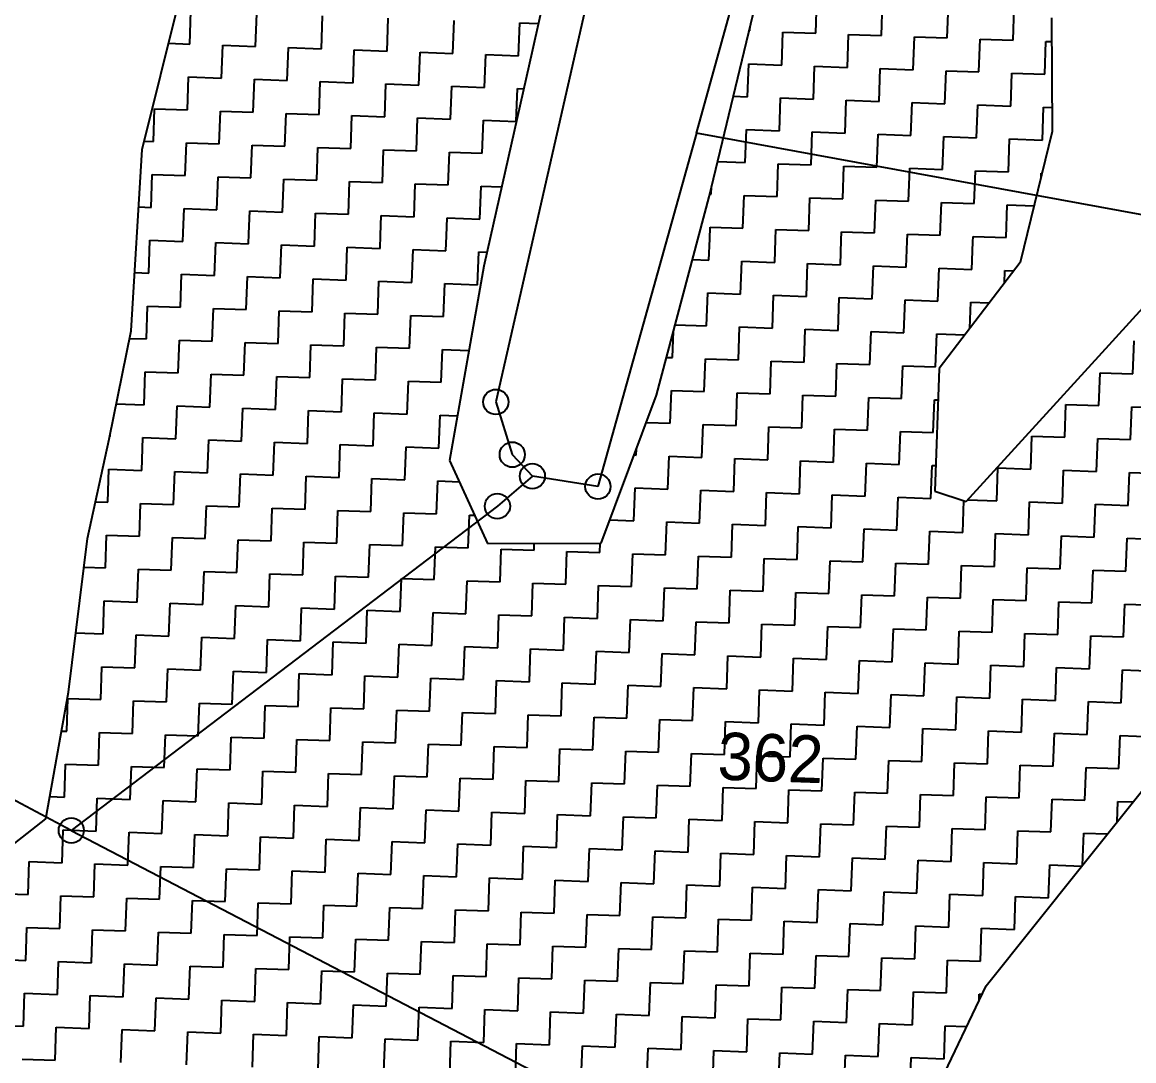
# Model space of a CAD drawing. Header units: metres. Extents: x 287345 to 291891, y 1993918 to 1999987.
# Drawn here: x 287882.8 to 288222.7, y 1998283.8 to 1998601.2 of the extents above; entities that cross this region are included whole.
import ezdxf
from ezdxf.enums import TextEntityAlignment as Align

# ---------------------------------------------------------------- set-up
doc = ezdxf.new("R2010")
doc.units = ezdxf.units.M
doc.header["$MEASUREMENT"] = 0
for name, color, linetype in [('POLY_HATCH', 12, 'Continuous'), ('POLY_PARCEL', 6, 'Continuous'), ('TEXT_PARCEL', 7, 'Continuous')]:
    doc.layers.add(name, color=color, linetype=linetype)
doc.styles.add('TEXT_MAP', font='')
doc.styles.get('TEXT_MAP').set_extended_font_data('Kruti Dev 050')

msp = doc.modelspace()

# ---------------------------------------------------------------- linework, layer by layer
for centre in [(288027.67, 1998485.15), (288032.68, 1998469.04), (288038.82, 1998462.46), (288058.87, 1998459.28), (288028.14, 1998453.28), (287897.85, 1998354.16)]:
    msp.add_circle(centre, 3.85)
at = {"layer": 'POLY_HATCH'}
for p, q in [((288052, 1998650.73), (288038.83, 1998592.83)), ((288092.86, 1998547.84), (288112.42, 1998629.14)), ((287919.49, 1998562.34), (287930.84, 1998607.8)), ((288197.61, 1998602.53), (288197.77, 1998567.78)), ((288038.83, 1998592.83), (288023.98, 1998526.65)), ((288197.77, 1998567.78), (288188.01, 1998527.83)), ((287916.14, 1998506.88), (287919.49, 1998562.34)), ((288076.81, 1998487.27), (288092.86, 1998547.84)), ((288212.03, 1998499.19), (288252.53, 1998543.61)), ((288023.98, 1998526.65), (288013.53, 1998467.27)), ((288188.01, 1998527.83), (288163.23, 1998495.35)), ((287909.41, 1998473.77), (287916.14, 1998506.88)), ((288171.52, 1998454.76), (288212.03, 1998499.19)), ((288163.23, 1998495.35), (288161.9, 1998457.88)), ((288059.91, 1998442.01), (288076.81, 1998487.27)), ((287902.77, 1998443.43), (287909.41, 1998473.77)), ((288013.53, 1998467.27), (288025.15, 1998441.85)), ((288161.9, 1998457.88), (288171.52, 1998454.76)), ((287896.94, 1998396.39), (287902.77, 1998443.43)), ((288025.15, 1998441.85), (288059.91, 1998442.01)), ((287890.01, 1998357.72), (287896.94, 1998396.39)), ((288206.74, 1998343.11), (288235.84, 1998379.6)), ((287871.41, 1998343.1), (287890.01, 1998357.72)), ((288177.64, 1998306.62), (288206.74, 1998343.11)), ((288156.63, 1998262.89), (288177.64, 1998306.62))]:
    msp.add_line(p, q, dxfattribs=at)
at = {"layer": 'POLY_HATCH', "linetype": 'Continuous'}
for p, q in [((287934.09, 1998594.56), (287934.44, 1998604.61)), ((288125.48, 1998597.85), (288125.83, 1998607.91)), ((288145.59, 1998597.14), (288145.94, 1998607.19)), ((288165.69, 1998596.43), (288166.05, 1998606.48)), ((288185.8, 1998595.72), (288186.16, 1998605.77)), ((287954.19, 1998593.84), (287954.55, 1998603.9)), ((287974.3, 1998593.13), (287974.66, 1998603.19)), ((287994.41, 1998592.42), (287994.77, 1998602.48)), ((288014.52, 1998591.71), (288014.88, 1998601.76)), ((288034.63, 1998591), (288034.99, 1998601.05)), ((288034.99, 1998601.05), (288040.66, 1998600.85)), ((288105.06, 1998598.57), (288105.37, 1998598.56)), ((288105.37, 1998598.56), (288105.42, 1998600.06)), ((288115.07, 1998588.15), (288115.42, 1998598.21)), ((288115.42, 1998598.21), (288125.48, 1998597.85)), ((287927.59, 1998594.79), (287934.09, 1998594.56)), ((288135.17, 1998587.44), (288135.53, 1998597.5)), ((288135.53, 1998597.5), (288145.59, 1998597.14)), ((288155.28, 1998586.73), (288155.64, 1998596.78)), ((288155.64, 1998596.78), (288165.69, 1998596.43)), ((288175.39, 1998586.02), (288175.75, 1998596.07)), ((288175.75, 1998596.07), (288185.8, 1998595.72)), ((288195.5, 1998585.31), (288195.86, 1998595.36)), ((288195.86, 1998595.36), (288197.64, 1998595.3)), ((287943.78, 1998584.15), (287944.14, 1998594.2)), ((287944.14, 1998594.2), (287954.19, 1998593.84)), ((287963.89, 1998583.43), (287964.25, 1998593.49)), ((287964.25, 1998593.49), (287974.3, 1998593.13)), ((287984, 1998582.72), (287984.36, 1998592.78)), ((287984.36, 1998592.78), (287994.41, 1998592.42)), ((288004.11, 1998582.01), (288004.47, 1998592.07)), ((288004.47, 1998592.07), (288014.52, 1998591.71)), ((288024.22, 1998581.3), (288024.58, 1998591.35)), ((288024.58, 1998591.35), (288034.63, 1998591)), ((288104.66, 1998578.45), (288105.01, 1998588.51)), ((288105.01, 1998588.51), (288115.07, 1998588.15)), ((288124.76, 1998577.74), (288125.12, 1998587.8)), ((288125.12, 1998587.8), (288135.17, 1998587.44)), ((287933.37, 1998574.45), (287933.73, 1998584.5)), ((287933.73, 1998584.5), (287943.78, 1998584.15)), ((288144.87, 1998577.03), (288145.23, 1998587.08)), ((288145.23, 1998587.08), (288155.28, 1998586.73)), ((288164.98, 1998576.32), (288165.34, 1998586.37)), ((288165.34, 1998586.37), (288175.39, 1998586.02)), ((288185.09, 1998575.61), (288185.45, 1998585.66)), ((288185.45, 1998585.66), (288195.5, 1998585.31)), ((287953.48, 1998573.74), (287953.84, 1998583.79)), ((287953.84, 1998583.79), (287963.89, 1998583.43)), ((287973.59, 1998573.02), (287973.95, 1998583.08)), ((287973.95, 1998583.08), (287984, 1998582.72)), ((287993.7, 1998572.31), (287994.06, 1998582.37)), ((287994.06, 1998582.37), (288004.11, 1998582.01)), ((288013.81, 1998571.6), (288014.17, 1998581.66)), ((288014.17, 1998581.66), (288024.22, 1998581.3)), ((288033.92, 1998570.96), (288034.27, 1998580.94)), ((288034.27, 1998580.94), (288036.15, 1998580.88)), ((288100.26, 1998578.61), (288104.66, 1998578.45)), ((288114.35, 1998568.04), (288114.71, 1998578.1)), ((288114.71, 1998578.1), (288124.76, 1998577.74)), ((288134.46, 1998567.33), (288134.82, 1998577.39)), ((288134.82, 1998577.39), (288144.87, 1998577.03)), ((287922.96, 1998564.75), (287923.32, 1998574.8)), ((287923.32, 1998574.8), (287933.37, 1998574.45)), ((287943.07, 1998564.04), (287943.43, 1998574.09)), ((287943.43, 1998574.09), (287953.48, 1998573.74)), ((288154.57, 1998566.62), (288154.93, 1998576.67)), ((288154.93, 1998576.67), (288164.98, 1998576.32)), ((288174.68, 1998565.91), (288175.04, 1998575.96)), ((288175.04, 1998575.96), (288185.09, 1998575.61)), ((288194.79, 1998565.2), (288195.15, 1998575.25)), ((288195.15, 1998575.25), (288197.74, 1998575.16)), ((287963.18, 1998563.33), (287963.54, 1998573.38)), ((287963.54, 1998573.38), (287973.59, 1998573.02)), ((287983.29, 1998562.61), (287983.65, 1998572.67)), ((287983.65, 1998572.67), (287993.7, 1998572.31)), ((288003.4, 1998561.9), (288003.75, 1998571.96)), ((288003.75, 1998571.96), (288013.81, 1998571.6)), ((288023.51, 1998561.19), (288023.86, 1998571.25)), ((288023.86, 1998571.25), (288033.91, 1998570.89)), ((288103.94, 1998558.34), (288104.3, 1998568.4)), ((288104.3, 1998568.4), (288114.35, 1998568.04)), ((288124.05, 1998557.63), (288124.41, 1998567.69)), ((288124.41, 1998567.69), (288134.46, 1998567.33)), ((287920.12, 1998564.85), (287922.96, 1998564.75)), ((287932.66, 1998554.34), (287933.02, 1998564.39)), ((287933.02, 1998564.39), (287943.07, 1998564.04)), ((288144.16, 1998556.92), (288144.52, 1998566.98)), ((288144.52, 1998566.98), (288154.57, 1998566.62)), ((288164.27, 1998556.21), (288164.63, 1998566.26)), ((288164.63, 1998566.26), (288174.68, 1998565.91)), ((288184.38, 1998555.5), (288184.74, 1998565.55)), ((288184.74, 1998565.55), (288194.79, 1998565.2)), ((287952.77, 1998553.63), (287953.13, 1998563.68)), ((287953.13, 1998563.68), (287963.18, 1998563.33)), ((287972.88, 1998552.92), (287973.24, 1998562.97)), ((287973.24, 1998562.97), (287983.29, 1998562.61)), ((287992.99, 1998552.2), (287993.34, 1998562.26)), ((287993.34, 1998562.26), (288003.4, 1998561.9)), ((288013.1, 1998551.49), (288013.45, 1998561.55)), ((288013.45, 1998561.55), (288023.51, 1998561.19)), ((288095.46, 1998558.65), (288103.94, 1998558.34)), ((288113.64, 1998547.93), (288114, 1998557.99)), ((288114, 1998557.99), (288124.05, 1998557.63)), ((288133.75, 1998547.22), (288134.11, 1998557.28)), ((288134.11, 1998557.28), (288144.16, 1998556.92)), ((287922.25, 1998544.64), (287922.61, 1998554.69)), ((287922.61, 1998554.69), (287932.66, 1998554.34)), ((287942.36, 1998543.93), (287942.72, 1998553.98)), ((287942.72, 1998553.98), (287952.77, 1998553.63)), ((288153.86, 1998546.51), (288154.22, 1998556.57)), ((288154.22, 1998556.57), (288164.27, 1998556.21)), ((288173.97, 1998545.8), (288174.33, 1998555.85)), ((288174.33, 1998555.85), (288184.38, 1998555.5)), ((288194.39, 1998553.95), (288194.43, 1998555.14)), ((288194.43, 1998555.14), (288194.68, 1998555.13)), ((287962.47, 1998543.22), (287962.83, 1998553.27)), ((287962.83, 1998553.27), (287972.88, 1998552.92)), ((287982.58, 1998542.51), (287982.93, 1998552.56)), ((287982.93, 1998552.56), (287992.99, 1998552.2)), ((288002.69, 1998541.79), (288003.04, 1998551.85)), ((288003.04, 1998551.85), (288013.1, 1998551.49)), ((288022.8, 1998541.08), (288023.15, 1998551.14)), ((288023.15, 1998551.14), (288029.42, 1998550.91)), ((288093.53, 1998548.65), (288093.62, 1998551.01)), ((288093.05, 1998548.66), (288093.53, 1998548.65)), ((288103.23, 1998538.24), (288103.59, 1998548.29)), ((288103.59, 1998548.29), (288113.64, 1998547.93)), ((288123.34, 1998537.52), (288123.7, 1998547.58)), ((288123.7, 1998547.58), (288133.75, 1998547.22)), ((288143.45, 1998536.81), (288143.81, 1998546.87)), ((288143.81, 1998546.87), (288153.86, 1998546.51)), ((287918.43, 1998544.77), (287922.25, 1998544.64)), ((287932.04, 1998536.81), (287932.31, 1998544.28)), ((287932.31, 1998544.28), (287942.36, 1998543.93)), ((287952.17, 1998536.59), (287952.42, 1998543.57)), ((287952.42, 1998543.57), (287962.47, 1998543.22)), ((288163.56, 1998536.1), (288163.92, 1998546.16)), ((288163.92, 1998546.16), (288173.97, 1998545.8)), ((288183.67, 1998535.39), (288184.02, 1998545.44)), ((288184.02, 1998545.44), (288192.24, 1998545.15)), ((287972.29, 1998536.36), (287972.52, 1998542.86)), ((287972.52, 1998542.86), (287982.58, 1998542.51)), ((287992.42, 1998536.14), (287992.63, 1998542.15)), ((287992.63, 1998542.15), (288002.69, 1998541.79)), ((288012.55, 1998535.91), (288012.74, 1998541.44)), ((288012.74, 1998541.44), (288022.8, 1998541.08)), ((287931.95, 1998534.23), (287932.04, 1998536.81)), ((287952.06, 1998533.52), (287952.17, 1998536.59)), ((288093.05, 1998535.01), (288093.18, 1998538.59)), ((288093.18, 1998538.59), (288103.23, 1998538.24)), ((288113.18, 1998534.78), (288113.29, 1998537.88)), ((288113.29, 1998537.88), (288123.34, 1998537.52)), ((288133.3, 1998534.56), (288133.4, 1998537.17)), ((288133.4, 1998537.17), (288143.45, 1998536.81)), ((287921.54, 1998524.53), (287921.9, 1998534.59)), ((287921.9, 1998534.59), (287931.95, 1998534.23)), ((287941.65, 1998523.82), (287942, 1998533.87)), ((287942, 1998533.87), (287952.06, 1998533.52)), ((287972.17, 1998532.81), (287972.29, 1998536.36)), ((287992.28, 1998532.09), (287992.42, 1998536.14)), ((288012.39, 1998531.38), (288012.55, 1998535.91)), ((288092.82, 1998528.54), (288093.05, 1998535.01)), ((288112.93, 1998527.83), (288113.18, 1998534.78)), ((288133.04, 1998527.11), (288133.3, 1998534.56)), ((288153.15, 1998526.4), (288153.43, 1998534.33)), ((288153.43, 1998534.33), (288153.5, 1998536.46)), ((288153.5, 1998536.46), (288163.56, 1998536.1)), ((288173.26, 1998525.69), (288173.56, 1998534.11)), ((288173.56, 1998534.11), (288173.61, 1998535.75)), ((288173.61, 1998535.75), (288183.67, 1998535.39)), ((287961.76, 1998523.11), (287962.11, 1998533.16)), ((287962.11, 1998533.16), (287972.17, 1998532.81)), ((287981.87, 1998522.4), (287982.22, 1998532.45)), ((287982.22, 1998532.45), (287992.28, 1998532.09)), ((288001.98, 1998521.68), (288002.33, 1998531.74)), ((288002.33, 1998531.74), (288012.39, 1998531.38)), ((288022.09, 1998520.97), (288022.44, 1998531.03)), ((288022.44, 1998531.03), (288024.94, 1998530.94)), ((288087.79, 1998528.72), (288092.82, 1998528.54)), ((288102.52, 1998518.13), (288102.88, 1998528.18)), ((288102.88, 1998528.18), (288112.93, 1998527.83)), ((288122.63, 1998517.42), (288122.99, 1998527.47)), ((288122.99, 1998527.47), (288133.04, 1998527.11)), ((288142.74, 1998516.7), (288143.09, 1998526.76)), ((288143.09, 1998526.76), (288153.15, 1998526.4)), ((287917.22, 1998524.68), (287921.54, 1998524.53)), ((287931.24, 1998514.12), (287931.59, 1998524.18)), ((287931.59, 1998524.18), (287941.65, 1998523.82)), ((287951.35, 1998513.41), (287951.7, 1998523.46)), ((287951.7, 1998523.46), (287961.76, 1998523.11)), ((288162.85, 1998515.99), (288163.2, 1998526.05)), ((288163.2, 1998526.05), (288173.26, 1998525.69)), ((288183.18, 1998521.49), (288183.31, 1998525.33)), ((288183.31, 1998525.33), (288186.04, 1998525.24)), ((287971.46, 1998512.7), (287971.81, 1998522.75)), ((287971.81, 1998522.75), (287981.87, 1998522.4)), ((287991.57, 1998511.99), (287991.92, 1998522.04)), ((287991.92, 1998522.04), (288001.98, 1998521.68)), ((288011.67, 1998511.27), (288012.03, 1998521.33)), ((288012.03, 1998521.33), (288022.09, 1998520.97)), ((288092.11, 1998508.43), (288092.47, 1998518.48)), ((288092.47, 1998518.48), (288102.52, 1998518.13)), ((288112.22, 1998507.72), (288112.58, 1998517.77)), ((288112.58, 1998517.77), (288122.63, 1998517.42)), ((288132.33, 1998507), (288132.68, 1998517.06)), ((288132.68, 1998517.06), (288142.74, 1998516.7)), ((288152.44, 1998506.29), (288152.79, 1998516.35)), ((288152.79, 1998516.35), (288162.85, 1998515.99)), ((287920.83, 1998504.42), (287921.18, 1998514.48)), ((287921.18, 1998514.48), (287931.24, 1998514.12)), ((287940.94, 1998503.71), (287941.29, 1998513.76)), ((287941.29, 1998513.76), (287951.35, 1998513.41)), ((287961.05, 1998503), (287961.4, 1998513.05)), ((287961.4, 1998513.05), (287971.46, 1998512.7)), ((288172.62, 1998507.66), (288172.9, 1998515.64)), ((288172.9, 1998515.64), (288178.56, 1998515.44)), ((287981.16, 1998502.29), (287981.51, 1998512.34)), ((287981.51, 1998512.34), (287991.57, 1998511.99)), ((288001.26, 1998501.58), (288001.62, 1998511.63)), ((288001.62, 1998511.63), (288011.67, 1998511.27)), ((288081.7, 1998498.73), (288081.99, 1998506.81)), ((288082.5, 1998508.77), (288092.11, 1998508.43)), ((288101.81, 1998498.02), (288102.17, 1998508.07)), ((288102.17, 1998508.07), (288112.22, 1998507.72)), ((288121.92, 1998497.31), (288122.27, 1998507.36)), ((288122.27, 1998507.36), (288132.33, 1998507)), ((288142.03, 1998496.59), (288142.38, 1998506.65)), ((288142.38, 1998506.65), (288152.44, 1998506.29)), ((287915.68, 1998504.6), (287920.83, 1998504.42)), ((287930.53, 1998494.01), (287930.88, 1998504.07)), ((287930.88, 1998504.07), (287940.94, 1998503.71)), ((287950.64, 1998493.3), (287950.99, 1998503.35)), ((287950.99, 1998503.35), (287961.05, 1998503)), ((287970.75, 1998492.59), (287971.1, 1998502.64)), ((287971.1, 1998502.64), (287981.16, 1998502.29)), ((288162.14, 1998495.88), (288162.49, 1998505.94)), ((288162.49, 1998505.94), (288171.07, 1998505.63)), ((288222.46, 1998493.75), (288222.82, 1998503.8)), ((287990.85, 1998491.88), (287991.21, 1998501.93)), ((287991.21, 1998501.93), (288001.26, 1998501.58)), ((288010.96, 1998491.17), (288011.32, 1998501.22)), ((288011.32, 1998501.22), (288019.45, 1998500.93)), ((288079.86, 1998498.79), (288081.7, 1998498.73)), ((288091.4, 1998488.32), (288091.75, 1998498.37)), ((288091.75, 1998498.37), (288101.81, 1998498.02)), ((288111.51, 1998487.61), (288111.86, 1998497.66)), ((288111.86, 1998497.66), (288121.92, 1998497.31)), ((288131.62, 1998486.9), (288131.97, 1998496.95)), ((288131.97, 1998496.95), (288142.03, 1998496.59)), ((288151.73, 1998486.18), (288152.08, 1998496.24)), ((288152.08, 1998496.24), (288162.14, 1998495.88)), ((287920.12, 1998484.31), (287920.47, 1998494.37)), ((287920.47, 1998494.37), (287930.53, 1998494.01)), ((287940.23, 1998483.6), (287940.58, 1998493.66)), ((287940.58, 1998493.66), (287950.64, 1998493.3)), ((287960.33, 1998482.89), (287960.69, 1998492.94)), ((287960.69, 1998492.94), (287970.75, 1998492.59)), ((288212.05, 1998484.05), (288212.41, 1998494.1)), ((288212.41, 1998494.1), (288222.46, 1998493.75)), ((287980.44, 1998482.18), (287980.8, 1998492.23)), ((287980.8, 1998492.23), (287990.85, 1998491.88)), ((288000.55, 1998481.47), (288000.91, 1998491.52)), ((288000.91, 1998491.52), (288010.96, 1998491.17)), ((288080.99, 1998478.62), (288081.34, 1998488.67)), ((288081.34, 1998488.67), (288091.4, 1998488.32)), ((288101.1, 1998477.91), (288101.45, 1998487.96)), ((288101.45, 1998487.96), (288111.51, 1998487.61)), ((288121.21, 1998477.2), (288121.56, 1998487.25)), ((288121.56, 1998487.25), (288131.62, 1998486.9)), ((288141.32, 1998476.49), (288141.67, 1998486.54)), ((288141.67, 1998486.54), (288151.73, 1998486.18)), ((288161.42, 1998475.77), (288161.78, 1998485.83)), ((288161.78, 1998485.83), (288162.89, 1998485.79)), ((287911.61, 1998484.61), (287920.12, 1998484.31)), ((287929.82, 1998473.9), (287930.17, 1998483.96)), ((287930.17, 1998483.96), (287940.23, 1998483.6)), ((287949.92, 1998473.19), (287950.28, 1998483.25)), ((287950.28, 1998483.25), (287960.33, 1998482.89)), ((287970.03, 1998472.48), (287970.39, 1998482.53)), ((287970.39, 1998482.53), (287980.44, 1998482.18)), ((288201.64, 1998474.35), (288202, 1998484.41)), ((288202, 1998484.41), (288212.05, 1998484.05)), ((288221.75, 1998473.64), (288222.11, 1998483.69)), ((288222.11, 1998483.69), (288232.16, 1998483.34)), ((287990.14, 1998471.77), (287990.5, 1998481.82)), ((287990.5, 1998481.82), (288000.55, 1998481.47)), ((288010.25, 1998471.06), (288010.61, 1998481.11)), ((288010.61, 1998481.11), (288015.93, 1998480.92)), ((288073.68, 1998478.88), (288080.99, 1998478.62)), ((288090.69, 1998468.21), (288091.04, 1998478.26)), ((288091.04, 1998478.26), (288101.1, 1998477.91)), ((288110.8, 1998467.5), (288111.15, 1998477.55)), ((288111.15, 1998477.55), (288121.21, 1998477.2)), ((288130.91, 1998466.79), (288131.26, 1998476.84)), ((288131.26, 1998476.84), (288141.32, 1998476.49)), ((288151.01, 1998466.08), (288151.37, 1998476.13)), ((288151.37, 1998476.13), (288161.42, 1998475.77)), ((287909.58, 1998474.62), (287909.71, 1998474.61)), ((287909.71, 1998474.61), (287909.73, 1998475.37)), ((287919.41, 1998464.2), (287919.76, 1998474.26)), ((287919.76, 1998474.26), (287929.82, 1998473.9)), ((287939.51, 1998463.49), (287939.87, 1998473.55)), ((287939.87, 1998473.55), (287949.92, 1998473.19)), ((287959.62, 1998462.78), (287959.98, 1998472.84)), ((287959.98, 1998472.84), (287970.03, 1998472.48)), ((287979.73, 1998462.07), (287980.09, 1998472.12)), ((287980.09, 1998472.12), (287990.14, 1998471.77)), ((288191.23, 1998464.65), (288191.59, 1998474.71)), ((288191.59, 1998474.71), (288201.64, 1998474.35)), ((288211.34, 1998463.94), (288211.7, 1998474)), ((288211.7, 1998474), (288221.75, 1998473.64)), ((287999.84, 1998461.36), (288000.2, 1998471.41)), ((288000.2, 1998471.41), (288010.25, 1998471.06)), ((288069.97, 1998468.94), (288070.58, 1998468.92)), ((288070.58, 1998468.92), (288070.64, 1998470.75)), ((288080.28, 1998458.51), (288080.63, 1998468.57)), ((288080.63, 1998468.57), (288090.69, 1998468.21)), ((288100.39, 1998457.8), (288100.74, 1998467.85)), ((288100.74, 1998467.85), (288110.8, 1998467.5)), ((288120.5, 1998457.09), (288120.85, 1998467.14)), ((288120.85, 1998467.14), (288130.91, 1998466.79)), ((288140.6, 1998456.38), (288140.96, 1998466.43)), ((288140.96, 1998466.43), (288151.01, 1998466.08)), ((288160.71, 1998455.66), (288161.07, 1998465.72)), ((288161.07, 1998465.72), (288162.18, 1998465.68)), ((287909, 1998454.51), (287909.35, 1998464.56)), ((287909.35, 1998464.56), (287919.41, 1998464.2)), ((287929.1, 1998453.79), (287929.46, 1998463.85)), ((287929.46, 1998463.85), (287939.51, 1998463.49)), ((287949.21, 1998453.08), (287949.57, 1998463.14)), ((287949.57, 1998463.14), (287959.62, 1998462.78)), ((287969.32, 1998452.37), (287969.68, 1998462.42)), ((287969.68, 1998462.42), (287979.73, 1998462.07)), ((288180.82, 1998454.95), (288181.18, 1998465.01)), ((288181.18, 1998465.01), (288191.23, 1998464.65)), ((288200.93, 1998454.24), (288201.29, 1998464.3)), ((288201.29, 1998464.3), (288211.34, 1998463.94)), ((288221.04, 1998453.53), (288221.4, 1998463.58)), ((288221.4, 1998463.58), (288231.45, 1998463.23)), ((287989.43, 1998451.66), (287989.79, 1998461.71)), ((287989.79, 1998461.71), (287999.84, 1998461.36)), ((288009.54, 1998450.95), (288009.9, 1998461)), ((288009.9, 1998461), (288016.5, 1998460.77)), ((288069.87, 1998448.81), (288070.22, 1998458.87)), ((288070.22, 1998458.87), (288080.28, 1998458.51)), ((288089.98, 1998448.1), (288090.33, 1998458.16)), ((288090.33, 1998458.16), (288100.39, 1998457.8)), ((288110.08, 1998447.39), (288110.44, 1998457.44)), ((288110.44, 1998457.44), (288120.5, 1998457.09)), ((288130.19, 1998446.68), (288130.55, 1998456.73)), ((288130.55, 1998456.73), (288140.6, 1998456.38)), ((288150.3, 1998445.97), (288150.66, 1998456.02)), ((288150.66, 1998456.02), (288160.71, 1998455.66)), ((288170.41, 1998445.25), (288170.76, 1998455.01)), ((288171.98, 1998455.27), (288180.82, 1998454.95)), ((287905.22, 1998454.64), (287909, 1998454.51)), ((287918.69, 1998444.09), (287919.05, 1998454.15)), ((287919.05, 1998454.15), (287929.1, 1998453.79)), ((287938.8, 1998443.38), (287939.16, 1998453.44)), ((287939.16, 1998453.44), (287949.21, 1998453.08)), ((287958.91, 1998442.67), (287959.27, 1998452.73)), ((287959.27, 1998452.73), (287969.32, 1998452.37)), ((287979.02, 1998441.96), (287979.38, 1998452.01)), ((287979.38, 1998452.01), (287989.43, 1998451.66)), ((288190.52, 1998444.54), (288190.88, 1998454.6)), ((288190.88, 1998454.6), (288200.93, 1998454.24)), ((288210.63, 1998443.83), (288210.99, 1998453.89)), ((288210.99, 1998453.89), (288221.04, 1998453.53)), ((287999.13, 1998441.25), (287999.49, 1998451.3)), ((287999.49, 1998451.3), (288009.54, 1998450.95)), ((288019.24, 1998440.54), (288019.59, 1998450.59)), ((288019.59, 1998450.59), (288021.18, 1998450.54)), ((288062.55, 1998449.07), (288069.87, 1998448.81)), ((288079.57, 1998438.4), (288079.92, 1998448.46)), ((288079.92, 1998448.46), (288089.98, 1998448.1)), ((288099.67, 1998437.69), (288100.03, 1998447.75)), ((288100.03, 1998447.75), (288110.08, 1998447.39)), ((288119.78, 1998436.98), (288120.14, 1998447.03)), ((288120.14, 1998447.03), (288130.19, 1998446.68)), ((288139.89, 1998436.27), (288140.25, 1998446.32)), ((288140.25, 1998446.32), (288150.3, 1998445.97)), ((288160, 1998435.56), (288160.36, 1998445.61)), ((288160.36, 1998445.61), (288170.41, 1998445.25)), ((288180.11, 1998434.84), (288180.47, 1998444.9)), ((288180.47, 1998444.9), (288190.52, 1998444.54)), ((287908.28, 1998434.4), (287908.64, 1998444.45)), ((287908.64, 1998444.45), (287918.69, 1998444.09)), ((287928.39, 1998433.68), (287928.75, 1998443.74)), ((287928.75, 1998443.74), (287938.8, 1998443.38)), ((287948.5, 1998432.97), (287948.86, 1998443.03)), ((287948.86, 1998443.03), (287958.91, 1998442.67)), ((287968.61, 1998432.26), (287968.97, 1998442.32)), ((287968.97, 1998442.32), (287979.02, 1998441.96)), ((287988.72, 1998431.55), (287989.08, 1998441.6)), ((287989.08, 1998441.6), (287999.13, 1998441.25)), ((288039.35, 1998439.83), (288039.42, 1998441.91)), ((288059.46, 1998439.11), (288059.56, 1998442)), ((288200.22, 1998434.13), (288200.58, 1998444.19)), ((288200.58, 1998444.19), (288210.63, 1998443.83)), ((288220.33, 1998433.42), (288220.68, 1998443.48)), ((288220.68, 1998443.48), (288230.74, 1998443.12)), ((288008.83, 1998430.84), (288009.18, 1998440.89)), ((288009.18, 1998440.89), (288019.24, 1998440.54)), ((288028.94, 1998430.13), (288029.29, 1998440.18)), ((288029.29, 1998440.18), (288039.35, 1998439.83)), ((288049.05, 1998429.42), (288049.4, 1998439.47)), ((288049.4, 1998439.47), (288059.46, 1998439.11)), ((288069.16, 1998428.7), (288069.51, 1998438.76)), ((288069.51, 1998438.76), (288079.57, 1998438.4)), ((288089.26, 1998427.99), (288089.62, 1998438.05)), ((288089.62, 1998438.05), (288099.67, 1998437.69)), ((287901.68, 1998434.63), (287908.28, 1998434.4)), ((288109.37, 1998427.28), (288109.73, 1998437.33)), ((288109.73, 1998437.33), (288119.78, 1998436.98)), ((288129.48, 1998426.57), (288129.84, 1998436.62)), ((288129.84, 1998436.62), (288139.89, 1998436.27)), ((288149.59, 1998425.86), (288149.95, 1998435.91)), ((288149.95, 1998435.91), (288160, 1998435.56)), ((288169.7, 1998425.15), (288170.06, 1998435.2)), ((288170.06, 1998435.2), (288180.11, 1998434.84)), ((287917.98, 1998423.99), (287918.34, 1998434.04)), ((287918.34, 1998434.04), (287928.39, 1998433.68)), ((287938.09, 1998423.27), (287938.45, 1998433.33)), ((287938.45, 1998433.33), (287948.5, 1998432.97)), ((287958.2, 1998422.56), (287958.56, 1998432.62)), ((287958.56, 1998432.62), (287968.61, 1998432.26)), ((287978.31, 1998421.85), (287978.66, 1998431.91)), ((287978.66, 1998431.91), (287988.72, 1998431.55)), ((288189.81, 1998424.43), (288190.17, 1998434.49)), ((288190.17, 1998434.49), (288200.22, 1998434.13)), ((288209.92, 1998423.72), (288210.27, 1998433.78)), ((288210.27, 1998433.78), (288220.33, 1998433.42)), ((287998.42, 1998421.14), (287998.77, 1998431.19)), ((287998.77, 1998431.19), (288008.83, 1998430.84)), ((288018.53, 1998420.43), (288018.88, 1998430.48)), ((288018.88, 1998430.48), (288028.94, 1998430.13)), ((288038.64, 1998419.72), (288038.99, 1998429.77)), ((288038.99, 1998429.77), (288049.05, 1998429.42)), ((288058.75, 1998419), (288059.1, 1998429.06)), ((288059.1, 1998429.06), (288069.16, 1998428.7)), ((288078.85, 1998418.29), (288079.21, 1998428.35)), ((288079.21, 1998428.35), (288089.26, 1998427.99)), ((288098.96, 1998417.58), (288099.32, 1998427.64)), ((288099.32, 1998427.64), (288109.37, 1998427.28)), ((288119.07, 1998416.87), (288119.43, 1998426.92)), ((288119.43, 1998426.92), (288129.48, 1998426.57)), ((288139.18, 1998416.16), (288139.54, 1998426.21)), ((288139.54, 1998426.21), (288149.59, 1998425.86)), ((288159.29, 1998415.45), (288159.65, 1998425.5)), ((288159.65, 1998425.5), (288169.7, 1998425.15)), ((288179.4, 1998414.74), (288179.75, 1998424.79)), ((288179.75, 1998424.79), (288189.81, 1998424.43)), ((287907.57, 1998414.29), (287907.93, 1998424.34)), ((287907.93, 1998424.34), (287917.98, 1998423.99)), ((287927.68, 1998413.58), (287928.04, 1998423.63)), ((287928.04, 1998423.63), (287938.09, 1998423.27)), ((287947.79, 1998412.86), (287948.15, 1998422.92)), ((287948.15, 1998422.92), (287958.2, 1998422.56)), ((287967.9, 1998412.15), (287968.25, 1998422.21)), ((287968.25, 1998422.21), (287978.31, 1998421.85)), ((287988.01, 1998411.44), (287988.36, 1998421.5)), ((287988.36, 1998421.5), (287998.42, 1998421.14)), ((288199.51, 1998414.02), (288199.86, 1998424.08)), ((288199.86, 1998424.08), (288209.92, 1998423.72)), ((288219.62, 1998413.31), (288219.97, 1998423.37)), ((288219.97, 1998423.37), (288230.03, 1998423.01)), ((288008.12, 1998410.73), (288008.47, 1998420.78)), ((288008.47, 1998420.78), (288018.53, 1998420.43)), ((288028.23, 1998410.02), (288028.58, 1998420.07)), ((288028.58, 1998420.07), (288038.64, 1998419.72)), ((288048.33, 1998409.31), (288048.69, 1998419.36)), ((288048.69, 1998419.36), (288058.75, 1998419)), ((288068.44, 1998408.59), (288068.8, 1998418.65)), ((288068.8, 1998418.65), (288078.85, 1998418.29)), ((288088.55, 1998407.88), (288088.91, 1998417.94)), ((288088.91, 1998417.94), (288098.96, 1998417.58)), ((287899.19, 1998414.58), (287907.57, 1998414.29)), ((288108.66, 1998407.17), (288109.02, 1998417.23)), ((288109.02, 1998417.23), (288119.07, 1998416.87)), ((288128.77, 1998406.46), (288129.13, 1998416.51)), ((288129.13, 1998416.51), (288139.18, 1998416.16)), ((288148.88, 1998405.75), (288149.24, 1998415.8)), ((288149.24, 1998415.8), (288159.29, 1998415.45)), ((288168.99, 1998405.04), (288169.34, 1998415.09)), ((288169.34, 1998415.09), (288179.4, 1998414.74)), ((288189.1, 1998404.33), (288189.45, 1998414.38)), ((288189.45, 1998414.38), (288199.51, 1998414.02)), ((287917.27, 1998403.88), (287917.63, 1998413.93)), ((287917.63, 1998413.93), (287927.68, 1998413.58)), ((287937.38, 1998403.17), (287937.74, 1998413.22)), ((287937.74, 1998413.22), (287947.79, 1998412.86)), ((287957.49, 1998402.45), (287957.84, 1998412.51)), ((287957.84, 1998412.51), (287967.9, 1998412.15)), ((287977.6, 1998401.74), (287977.95, 1998411.8)), ((287977.95, 1998411.8), (287988.01, 1998411.44)), ((287997.71, 1998401.03), (287998.06, 1998411.09)), ((287998.06, 1998411.09), (288008.12, 1998410.73)), ((288209.21, 1998403.61), (288209.56, 1998413.67)), ((288209.56, 1998413.67), (288219.62, 1998413.31)), ((288017.82, 1998400.32), (288018.17, 1998410.37)), ((288018.17, 1998410.37), (288028.23, 1998410.02)), ((288037.92, 1998399.61), (288038.28, 1998409.66)), ((288038.28, 1998409.66), (288048.33, 1998409.31)), ((288058.03, 1998398.9), (288058.39, 1998408.95)), ((288058.39, 1998408.95), (288068.44, 1998408.59)), ((288078.14, 1998398.18), (288078.5, 1998408.24)), ((288078.5, 1998408.24), (288088.55, 1998407.88)), ((288098.25, 1998397.47), (288098.61, 1998407.53)), ((288098.61, 1998407.53), (288108.66, 1998407.17)), ((287906.86, 1998394.18), (287907.22, 1998404.23)), ((287907.22, 1998404.23), (287917.27, 1998403.88)), ((288118.36, 1998396.76), (288118.72, 1998406.82)), ((288118.72, 1998406.82), (288128.77, 1998406.46)), ((288138.47, 1998396.05), (288138.83, 1998406.1)), ((288138.83, 1998406.1), (288148.88, 1998405.75)), ((288158.58, 1998395.34), (288158.93, 1998405.39)), ((288158.93, 1998405.39), (288168.99, 1998405.04)), ((288178.69, 1998394.63), (288179.04, 1998404.68)), ((288179.04, 1998404.68), (288189.1, 1998404.33)), ((287926.97, 1998393.47), (287927.33, 1998403.52)), ((287927.33, 1998403.52), (287937.38, 1998403.17)), ((287947.08, 1998392.76), (287947.43, 1998402.81)), ((287947.43, 1998402.81), (287957.49, 1998402.45)), ((287967.19, 1998392.04), (287967.54, 1998402.1)), ((287967.54, 1998402.1), (287977.6, 1998401.74)), ((287987.3, 1998391.33), (287987.65, 1998401.39)), ((287987.65, 1998401.39), (287997.71, 1998401.03)), ((288007.41, 1998390.62), (288007.76, 1998400.67)), ((288007.76, 1998400.67), (288017.82, 1998400.32)), ((288198.8, 1998393.91), (288199.15, 1998403.97)), ((288199.15, 1998403.97), (288209.21, 1998403.61)), ((288218.91, 1998393.2), (288219.26, 1998403.26)), ((288219.26, 1998403.26), (288229.32, 1998402.9)), ((288027.51, 1998389.91), (288027.87, 1998399.96)), ((288027.87, 1998399.96), (288037.92, 1998399.61)), ((288047.62, 1998389.2), (288047.98, 1998399.25)), ((288047.98, 1998399.25), (288058.03, 1998398.9)), ((288067.73, 1998388.49), (288068.09, 1998398.54)), ((288068.09, 1998398.54), (288078.14, 1998398.18)), ((288087.84, 1998387.77), (288088.2, 1998397.83)), ((288088.2, 1998397.83), (288098.25, 1998397.47)), ((287896.45, 1998384.48), (287896.81, 1998394.53)), ((287896.81, 1998394.53), (287906.86, 1998394.18)), ((287916.56, 1998383.77), (287916.91, 1998393.82)), ((287916.91, 1998393.82), (287926.97, 1998393.47)), ((288107.95, 1998387.06), (288108.31, 1998397.12)), ((288108.31, 1998397.12), (288118.36, 1998396.76)), ((288128.06, 1998386.35), (288128.41, 1998396.41)), ((288128.41, 1998396.41), (288138.47, 1998396.05)), ((288148.17, 1998385.64), (288148.52, 1998395.69)), ((288148.52, 1998395.69), (288158.58, 1998395.34)), ((288168.28, 1998384.93), (288168.63, 1998394.98)), ((288168.63, 1998394.98), (288178.69, 1998394.63)), ((288188.39, 1998384.22), (288188.74, 1998394.27)), ((288188.74, 1998394.27), (288198.8, 1998393.91)), ((287936.67, 1998383.06), (287937.02, 1998393.11)), ((287937.02, 1998393.11), (287947.08, 1998392.76)), ((287956.78, 1998382.34), (287957.13, 1998392.4)), ((287957.13, 1998392.4), (287967.19, 1998392.04)), ((287976.89, 1998381.63), (287977.24, 1998391.69)), ((287977.24, 1998391.69), (287987.3, 1998391.33)), ((287997, 1998380.92), (287997.35, 1998390.98)), ((287997.35, 1998390.98), (288007.41, 1998390.62)), ((288208.5, 1998383.5), (288208.85, 1998393.56)), ((288208.85, 1998393.56), (288218.91, 1998393.2)), ((288017.1, 1998380.21), (288017.46, 1998390.26)), ((288017.46, 1998390.26), (288027.51, 1998389.91)), ((288037.21, 1998379.5), (288037.57, 1998389.55)), ((288037.57, 1998389.55), (288047.62, 1998389.2)), ((288057.32, 1998378.79), (288057.68, 1998388.84)), ((288057.68, 1998388.84), (288067.73, 1998388.49)), ((288077.43, 1998378.08), (288077.79, 1998388.13)), ((288077.79, 1998388.13), (288087.84, 1998387.77)), ((288097.54, 1998377.36), (288097.9, 1998387.42)), ((288097.9, 1998387.42), (288107.95, 1998387.06)), ((287894.81, 1998384.54), (287896.45, 1998384.48)), ((287906.15, 1998374.07), (287906.5, 1998384.12)), ((287906.5, 1998384.12), (287916.56, 1998383.77)), ((288117.65, 1998376.65), (288118, 1998386.71)), ((288118, 1998386.71), (288128.06, 1998386.35)), ((288137.76, 1998375.94), (288138.11, 1998386)), ((288138.11, 1998386), (288148.17, 1998385.64)), ((288157.87, 1998375.23), (288158.22, 1998385.28)), ((288158.22, 1998385.28), (288168.28, 1998384.93)), ((288177.98, 1998374.52), (288178.33, 1998384.57)), ((288178.33, 1998384.57), (288188.39, 1998384.22)), ((288198.08, 1998373.81), (288198.44, 1998383.86)), ((288198.44, 1998383.86), (288208.5, 1998383.5)), ((287926.26, 1998373.36), (287926.61, 1998383.41)), ((287926.61, 1998383.41), (287936.67, 1998383.06)), ((287946.37, 1998372.65), (287946.72, 1998382.7)), ((287946.72, 1998382.7), (287956.78, 1998382.34)), ((287966.48, 1998371.93), (287966.83, 1998381.99)), ((287966.83, 1998381.99), (287976.89, 1998381.63)), ((287986.58, 1998371.22), (287986.94, 1998381.28)), ((287986.94, 1998381.28), (287997, 1998380.92)), ((288006.69, 1998370.51), (288007.05, 1998380.57)), ((288007.05, 1998380.57), (288017.1, 1998380.21)), ((288218.19, 1998373.09), (288218.55, 1998383.15)), ((288218.55, 1998383.15), (288228.6, 1998382.79)), ((288026.8, 1998369.8), (288027.16, 1998379.85)), ((288027.16, 1998379.85), (288037.21, 1998379.5)), ((288046.91, 1998369.09), (288047.27, 1998379.14)), ((288047.27, 1998379.14), (288057.32, 1998378.79)), ((288067.02, 1998368.38), (288067.38, 1998378.43)), ((288067.38, 1998378.43), (288077.43, 1998378.08)), ((288087.13, 1998367.67), (288087.49, 1998377.72)), ((288087.49, 1998377.72), (288097.54, 1998377.36)), ((288107.24, 1998366.95), (288107.59, 1998377.01)), ((288107.59, 1998377.01), (288117.65, 1998376.65)), ((287895.74, 1998364.37), (287896.09, 1998374.43)), ((287896.09, 1998374.43), (287906.15, 1998374.07)), ((287915.85, 1998363.66), (287916.2, 1998373.71)), ((287916.2, 1998373.71), (287926.26, 1998373.36)), ((288127.35, 1998366.24), (288127.7, 1998376.3)), ((288127.7, 1998376.3), (288137.76, 1998375.94)), ((288147.46, 1998365.53), (288147.81, 1998375.58)), ((288147.81, 1998375.58), (288157.87, 1998375.23)), ((288167.57, 1998364.82), (288167.92, 1998374.87)), ((288167.92, 1998374.87), (288177.98, 1998374.52)), ((288187.67, 1998364.11), (288188.03, 1998374.16)), ((288188.03, 1998374.16), (288198.08, 1998373.81)), ((288207.78, 1998363.4), (288208.14, 1998373.45)), ((288208.14, 1998373.45), (288218.19, 1998373.09)), ((287935.96, 1998362.95), (287936.31, 1998373)), ((287936.31, 1998373), (287946.37, 1998372.65)), ((287956.07, 1998362.24), (287956.42, 1998372.29)), ((287956.42, 1998372.29), (287966.48, 1998371.93)), ((287976.17, 1998361.52), (287976.53, 1998371.58)), ((287976.53, 1998371.58), (287986.58, 1998371.22)), ((287996.28, 1998360.81), (287996.64, 1998370.87)), ((287996.64, 1998370.87), (288006.69, 1998370.51)), ((288016.39, 1998360.1), (288016.75, 1998370.16)), ((288016.75, 1998370.16), (288026.8, 1998369.8)), ((288036.5, 1998359.39), (288036.86, 1998369.44)), ((288036.86, 1998369.44), (288046.91, 1998369.09)), ((288056.61, 1998358.68), (288056.97, 1998368.73)), ((288056.97, 1998368.73), (288067.02, 1998368.38)), ((288076.72, 1998357.97), (288077.08, 1998368.02)), ((288077.08, 1998368.02), (288087.13, 1998367.67)), ((288096.83, 1998357.25), (288097.18, 1998367.31)), ((288097.18, 1998367.31), (288107.24, 1998366.95)), ((287891.23, 1998364.53), (287895.74, 1998364.37)), ((287905.44, 1998353.96), (287905.79, 1998364.01)), ((287905.79, 1998364.01), (287915.85, 1998363.66)), ((287925.55, 1998353.25), (287925.9, 1998363.3)), ((287925.9, 1998363.3), (287935.96, 1998362.95)), ((288116.94, 1998356.54), (288117.29, 1998366.6)), ((288117.29, 1998366.6), (288127.35, 1998366.24)), ((288137.05, 1998355.83), (288137.4, 1998365.89)), ((288137.4, 1998365.89), (288147.46, 1998365.53)), ((288157.16, 1998355.12), (288157.51, 1998365.17)), ((288157.51, 1998365.17), (288167.57, 1998364.82)), ((288177.26, 1998354.41), (288177.62, 1998364.46)), ((288177.62, 1998364.46), (288187.67, 1998364.11)), ((288197.37, 1998353.7), (288197.73, 1998363.75)), ((288197.73, 1998363.75), (288207.78, 1998363.4)), ((287945.66, 1998352.54), (287946.01, 1998362.59)), ((287946.01, 1998362.59), (287956.07, 1998362.24)), ((287965.76, 1998351.83), (287966.12, 1998361.88)), ((287966.12, 1998361.88), (287976.17, 1998361.52)), ((287985.87, 1998351.11), (287986.23, 1998361.17)), ((287986.23, 1998361.17), (287996.28, 1998360.81)), ((288005.98, 1998350.4), (288006.34, 1998360.46)), ((288006.34, 1998360.46), (288016.39, 1998360.1)), ((288217.62, 1998356.75), (288217.84, 1998363.04)), ((288217.84, 1998363.04), (288222.5, 1998362.87)), ((288026.09, 1998349.69), (288026.45, 1998359.75)), ((288026.45, 1998359.75), (288036.5, 1998359.39)), ((288046.2, 1998348.98), (288046.56, 1998359.03)), ((288046.56, 1998359.03), (288056.61, 1998358.68)), ((288066.31, 1998348.27), (288066.66, 1998358.32)), ((288066.66, 1998358.32), (288076.72, 1998357.97)), ((288086.42, 1998347.56), (288086.77, 1998357.61)), ((288086.77, 1998357.61), (288096.83, 1998357.25)), ((288106.53, 1998346.84), (288106.88, 1998356.9)), ((288106.88, 1998356.9), (288116.94, 1998356.54)), ((287895.03, 1998344.26), (287895.38, 1998354.32)), ((287895.38, 1998354.32), (287905.44, 1998353.96)), ((287915.14, 1998343.55), (287915.49, 1998353.6)), ((287915.49, 1998353.6), (287925.55, 1998353.25)), ((288126.64, 1998346.13), (288126.99, 1998356.19)), ((288126.99, 1998356.19), (288137.05, 1998355.83)), ((288146.74, 1998345.42), (288147.1, 1998355.48)), ((288147.1, 1998355.48), (288157.16, 1998355.12)), ((288166.85, 1998344.71), (288167.21, 1998354.76)), ((288167.21, 1998354.76), (288177.26, 1998354.41)), ((288186.96, 1998344), (288187.32, 1998354.05)), ((288187.32, 1998354.05), (288197.37, 1998353.7)), ((288207.08, 1998343.54), (288207.43, 1998353.34)), ((288207.43, 1998353.34), (288214.7, 1998353.08)), ((287935.24, 1998342.84), (287935.6, 1998352.89)), ((287935.6, 1998352.89), (287945.66, 1998352.54)), ((287955.35, 1998342.13), (287955.71, 1998352.18)), ((287955.71, 1998352.18), (287965.76, 1998351.83)), ((287975.46, 1998341.42), (287975.82, 1998351.47)), ((287975.82, 1998351.47), (287985.87, 1998351.11)), ((287995.57, 1998340.7), (287995.93, 1998350.76)), ((287995.93, 1998350.76), (288005.98, 1998350.4)), ((288015.68, 1998339.99), (288016.04, 1998350.05)), ((288016.04, 1998350.05), (288026.09, 1998349.69)), ((288035.79, 1998339.28), (288036.15, 1998349.34)), ((288036.15, 1998349.34), (288046.2, 1998348.98)), ((288055.9, 1998338.57), (288056.25, 1998348.62)), ((288056.25, 1998348.62), (288066.31, 1998348.27)), ((288076.01, 1998337.86), (288076.36, 1998347.91)), ((288076.36, 1998347.91), (288086.42, 1998347.56)), ((288096.12, 1998337.15), (288096.47, 1998347.2)), ((288096.47, 1998347.2), (288106.53, 1998346.84)), ((288116.23, 1998336.43), (288116.58, 1998346.49)), ((288116.58, 1998346.49), (288126.64, 1998346.13)), ((287884.62, 1998334.56), (287884.97, 1998344.62)), ((287884.97, 1998344.62), (287895.03, 1998344.26)), ((287904.73, 1998333.85), (287905.08, 1998343.91)), ((287905.08, 1998343.91), (287915.14, 1998343.55)), ((287924.83, 1998333.14), (287925.19, 1998343.19)), ((287925.19, 1998343.19), (287935.24, 1998342.84)), ((288136.33, 1998335.72), (288136.69, 1998345.78)), ((288136.69, 1998345.78), (288146.74, 1998345.42)), ((288156.44, 1998335.01), (288156.8, 1998345.07)), ((288156.8, 1998345.07), (288166.85, 1998344.71)), ((288176.55, 1998334.3), (288176.91, 1998344.35)), ((288176.91, 1998344.35), (288186.96, 1998344)), ((288196.66, 1998333.59), (288197.02, 1998343.64)), ((288197.02, 1998343.64), (288206.89, 1998343.29)), ((287944.94, 1998332.43), (287945.3, 1998342.48)), ((287945.3, 1998342.48), (287955.35, 1998342.13)), ((287965.05, 1998331.72), (287965.41, 1998341.77)), ((287965.41, 1998341.77), (287975.46, 1998341.42)), ((287985.16, 1998331.01), (287985.52, 1998341.06)), ((287985.52, 1998341.06), (287995.57, 1998340.7)), ((288005.27, 1998330.29), (288005.63, 1998340.35)), ((288005.63, 1998340.35), (288015.68, 1998339.99)), ((288025.38, 1998329.58), (288025.74, 1998339.64)), ((288025.74, 1998339.64), (288035.79, 1998339.28)), ((288045.49, 1998328.87), (288045.84, 1998338.92)), ((288045.84, 1998338.92), (288055.9, 1998338.57)), ((288065.6, 1998328.16), (288065.95, 1998338.21)), ((288065.95, 1998338.21), (288076.01, 1998337.86)), ((288085.71, 1998327.45), (288086.06, 1998337.5)), ((288086.06, 1998337.5), (288096.12, 1998337.15)), ((288105.82, 1998326.74), (288106.17, 1998336.79)), ((288106.17, 1998336.79), (288116.23, 1998336.43)), ((288125.92, 1998326.02), (288126.28, 1998336.08)), ((288126.28, 1998336.08), (288136.33, 1998335.72)), ((287874.56, 1998334.92), (287884.62, 1998334.56)), ((287894.32, 1998324.15), (287894.67, 1998334.21)), ((287894.67, 1998334.21), (287904.73, 1998333.85)), ((287914.42, 1998323.44), (287914.78, 1998333.5)), ((287914.78, 1998333.5), (287924.83, 1998333.14)), ((287934.53, 1998322.73), (287934.89, 1998332.78)), ((287934.89, 1998332.78), (287944.94, 1998332.43)), ((288146.03, 1998325.31), (288146.39, 1998335.37)), ((288146.39, 1998335.37), (288156.44, 1998335.01)), ((288166.14, 1998324.6), (288166.5, 1998334.66)), ((288166.5, 1998334.66), (288176.55, 1998334.3)), ((288186.25, 1998323.89), (288186.61, 1998333.94)), ((288186.61, 1998333.94), (288196.66, 1998333.59)), ((287954.64, 1998322.02), (287955, 1998332.07)), ((287955, 1998332.07), (287965.05, 1998331.72)), ((287974.75, 1998321.31), (287975.11, 1998331.36)), ((287975.11, 1998331.36), (287985.16, 1998331.01)), ((287994.86, 1998320.59), (287995.22, 1998330.65)), ((287995.22, 1998330.65), (288005.27, 1998330.29)), ((288014.97, 1998319.88), (288015.33, 1998329.94)), ((288015.33, 1998329.94), (288025.38, 1998329.58)), ((288035.08, 1998319.17), (288035.43, 1998329.23)), ((288035.43, 1998329.23), (288045.49, 1998328.87)), ((288055.19, 1998318.46), (288055.54, 1998328.51)), ((288055.54, 1998328.51), (288065.6, 1998328.16)), ((288075.3, 1998317.75), (288075.65, 1998327.8)), ((288075.65, 1998327.8), (288085.71, 1998327.45)), ((288095.41, 1998317.04), (288095.76, 1998327.09)), ((288095.76, 1998327.09), (288105.82, 1998326.74)), ((288115.51, 1998316.33), (288115.87, 1998326.38)), ((288115.87, 1998326.38), (288125.92, 1998326.02)), ((287883.91, 1998314.45), (287884.26, 1998324.51)), ((287884.26, 1998324.51), (287894.32, 1998324.15)), ((287904.01, 1998313.74), (287904.37, 1998323.8)), ((287904.37, 1998323.8), (287914.42, 1998323.44)), ((287924.12, 1998313.03), (287924.48, 1998323.09)), ((287924.48, 1998323.09), (287934.53, 1998322.73)), ((288135.62, 1998315.61), (288135.98, 1998325.67)), ((288135.98, 1998325.67), (288146.03, 1998325.31)), ((288155.73, 1998314.9), (288156.09, 1998324.96)), ((288156.09, 1998324.96), (288166.14, 1998324.6)), ((288175.84, 1998314.19), (288176.2, 1998324.25)), ((288176.2, 1998324.25), (288186.25, 1998323.89)), ((287944.23, 1998312.32), (287944.59, 1998322.37)), ((287944.59, 1998322.37), (287954.64, 1998322.02)), ((287964.34, 1998311.61), (287964.7, 1998321.66)), ((287964.7, 1998321.66), (287974.75, 1998321.31)), ((287984.45, 1998310.9), (287984.81, 1998320.95)), ((287984.81, 1998320.95), (287994.86, 1998320.59)), ((288004.56, 1998310.18), (288004.91, 1998320.24)), ((288004.91, 1998320.24), (288014.97, 1998319.88)), ((288024.67, 1998309.47), (288025.02, 1998319.53)), ((288025.02, 1998319.53), (288035.08, 1998319.17)), ((288044.78, 1998308.76), (288045.13, 1998318.82)), ((288045.13, 1998318.82), (288055.19, 1998318.46)), ((288064.89, 1998308.05), (288065.24, 1998318.1)), ((288065.24, 1998318.1), (288075.3, 1998317.75)), ((288084.99, 1998307.34), (288085.35, 1998317.39)), ((288085.35, 1998317.39), (288095.41, 1998317.04)), ((288105.1, 1998306.63), (288105.46, 1998316.68)), ((288105.46, 1998316.68), (288115.51, 1998316.33)), ((288125.21, 1998305.91), (288125.57, 1998315.97)), ((288125.57, 1998315.97), (288135.62, 1998315.61)), ((287873.85, 1998314.81), (287883.91, 1998314.45)), ((287893.6, 1998304.04), (287893.96, 1998314.1)), ((287893.96, 1998314.1), (287904.01, 1998313.74)), ((287913.71, 1998303.33), (287914.07, 1998313.39)), ((287914.07, 1998313.39), (287924.12, 1998313.03)), ((287933.82, 1998302.62), (287934.18, 1998312.67)), ((287934.18, 1998312.67), (287944.23, 1998312.32)), ((288145.32, 1998305.2), (288145.68, 1998315.26)), ((288145.68, 1998315.26), (288155.73, 1998314.9)), ((288165.43, 1998304.49), (288165.79, 1998314.55)), ((288165.79, 1998314.55), (288175.84, 1998314.19)), ((287953.93, 1998301.91), (287954.29, 1998311.96)), ((287954.29, 1998311.96), (287964.34, 1998311.61)), ((287974.04, 1998301.2), (287974.4, 1998311.25)), ((287974.4, 1998311.25), (287984.45, 1998310.9)), ((287994.15, 1998300.49), (287994.5, 1998310.54)), ((287994.5, 1998310.54), (288004.56, 1998310.18)), ((288014.26, 1998299.77), (288014.61, 1998309.83)), ((288014.61, 1998309.83), (288024.67, 1998309.47)), ((288034.37, 1998299.06), (288034.72, 1998309.12)), ((288034.72, 1998309.12), (288044.78, 1998308.76)), ((288054.48, 1998298.35), (288054.83, 1998308.41)), ((288054.83, 1998308.41), (288064.89, 1998308.05)), ((288074.58, 1998297.64), (288074.94, 1998307.69)), ((288074.94, 1998307.69), (288084.99, 1998307.34)), ((288094.69, 1998296.93), (288095.05, 1998306.98)), ((288095.05, 1998306.98), (288105.1, 1998306.63)), ((288114.8, 1998296.22), (288115.16, 1998306.27)), ((288115.16, 1998306.27), (288125.21, 1998305.91)), ((288134.91, 1998295.5), (288135.27, 1998305.56)), ((288135.27, 1998305.56), (288145.32, 1998305.2)), ((287883.19, 1998294.34), (287883.55, 1998304.4)), ((287883.55, 1998304.4), (287893.6, 1998304.04)), ((287903.3, 1998293.63), (287903.66, 1998303.69)), ((287903.66, 1998303.69), (287913.71, 1998303.33)), ((287923.41, 1998292.92), (287923.77, 1998302.98)), ((287923.77, 1998302.98), (287933.82, 1998302.62)), ((287943.52, 1998292.21), (287943.88, 1998302.26)), ((287943.88, 1998302.26), (287953.93, 1998301.91)), ((288155.02, 1998294.79), (288155.38, 1998304.85)), ((288155.38, 1998304.85), (288165.43, 1998304.49)), ((288175.41, 1998301.98), (288175.49, 1998304.14)), ((288175.49, 1998304.14), (288176.43, 1998304.1)), ((287963.63, 1998291.5), (287963.99, 1998301.55)), ((287963.99, 1998301.55), (287974.04, 1998301.2)), ((287983.74, 1998290.79), (287984.09, 1998300.84)), ((287984.09, 1998300.84), (287994.15, 1998300.49)), ((288003.85, 1998290.08), (288004.2, 1998300.13)), ((288004.2, 1998300.13), (288014.26, 1998299.77)), ((288023.96, 1998289.36), (288024.31, 1998299.42)), ((288024.31, 1998299.42), (288034.37, 1998299.06)), ((288044.07, 1998288.65), (288044.42, 1998298.71)), ((288044.42, 1998298.71), (288054.48, 1998298.35)), ((288064.17, 1998287.94), (288064.53, 1998298)), ((288064.53, 1998298), (288074.58, 1998297.64)), ((288084.28, 1998287.23), (288084.64, 1998297.28)), ((288084.64, 1998297.28), (288094.69, 1998296.93)), ((288104.39, 1998286.52), (288104.75, 1998296.57)), ((288104.75, 1998296.57), (288114.8, 1998296.22)), ((288124.5, 1998285.81), (288124.86, 1998295.86)), ((288124.86, 1998295.86), (288134.91, 1998295.5)), ((287873.14, 1998294.7), (287883.19, 1998294.34)), ((287892.89, 1998283.93), (287893.25, 1998293.99)), ((287893.25, 1998293.99), (287903.3, 1998293.63)), ((287913, 1998283.22), (287913.36, 1998293.28)), ((287913.36, 1998293.28), (287923.41, 1998292.92)), ((287933.11, 1998282.51), (287933.47, 1998292.57)), ((287933.47, 1998292.57), (287943.52, 1998292.21)), ((287953.22, 1998281.8), (287953.57, 1998291.85)), ((287953.57, 1998291.85), (287963.63, 1998291.5)), ((288144.61, 1998285.09), (288144.97, 1998295.15)), ((288144.97, 1998295.15), (288155.02, 1998294.79)), ((288164.72, 1998284.38), (288165.08, 1998294.44)), ((288165.08, 1998294.44), (288171.67, 1998294.2)), ((287973.33, 1998281.09), (287973.68, 1998291.14)), ((287973.68, 1998291.14), (287983.74, 1998290.79)), ((287993.44, 1998280.38), (287993.79, 1998290.43)), ((287993.79, 1998290.43), (288003.85, 1998290.08)), ((288013.55, 1998279.67), (288013.9, 1998289.72)), ((288013.9, 1998289.72), (288023.96, 1998289.36)), ((288033.66, 1998278.95), (288034.01, 1998289.01)), ((288034.01, 1998289.01), (288044.07, 1998288.65)), ((288053.76, 1998278.24), (288054.12, 1998288.3)), ((288054.12, 1998288.3), (288064.17, 1998287.94)), ((288073.87, 1998277.53), (288074.23, 1998287.58)), ((288074.23, 1998287.58), (288084.28, 1998287.23)), ((288093.98, 1998276.82), (288094.34, 1998286.87)), ((288094.34, 1998286.87), (288104.39, 1998286.52)), ((288114.09, 1998276.11), (288114.45, 1998286.16)), ((288114.45, 1998286.16), (288124.5, 1998285.81)), ((288134.2, 1998275.4), (288134.56, 1998285.45)), ((288134.56, 1998285.45), (288144.61, 1998285.09)), ((287882.84, 1998284.29), (287892.89, 1998283.93)), ((288154.31, 1998274.68), (288154.66, 1998284.74)), ((288154.66, 1998284.74), (288164.72, 1998284.38))]:
    msp.add_line(p, q, dxfattribs=at)
at = {"layer": 'POLY_PARCEL'}
for p, q in [((288088.99, 1998567.32), (288124.09, 1998693.91)), ((288060.71, 1998630.52), (288027.67, 1998485.15)), ((288088.99, 1998567.32), (288058.87, 1998459.28)), ((288430.77, 1998504.69), (288088.99, 1998567.32)), ((288027.67, 1998485.15), (288032.68, 1998469.04)), ((288032.68, 1998469.04), (288038.82, 1998462.46)), ((288038.82, 1998462.46), (288028.14, 1998453.28)), ((288058.87, 1998459.28), (288038.82, 1998462.46)), ((287897.85, 1998354.16), (287696.89, 1998460.64)), ((288028.14, 1998453.28), (287897.85, 1998354.16)), ((287897.85, 1998354.16), (288233.04, 1998179.58))]:
    msp.add_line(p, q, dxfattribs=at)

# ---------------------------------------------------------------- texts
at = {"layer": 'TEXT_PARCEL', "style": 'TEXT_MAP'}
msp.add_text('362', height=14.488, rotation=357.9734, dxfattribs=at).set_placement((288111.69, 1998376.4), align=Align.MIDDLE)

doc.saveas('drawing.dxf')
